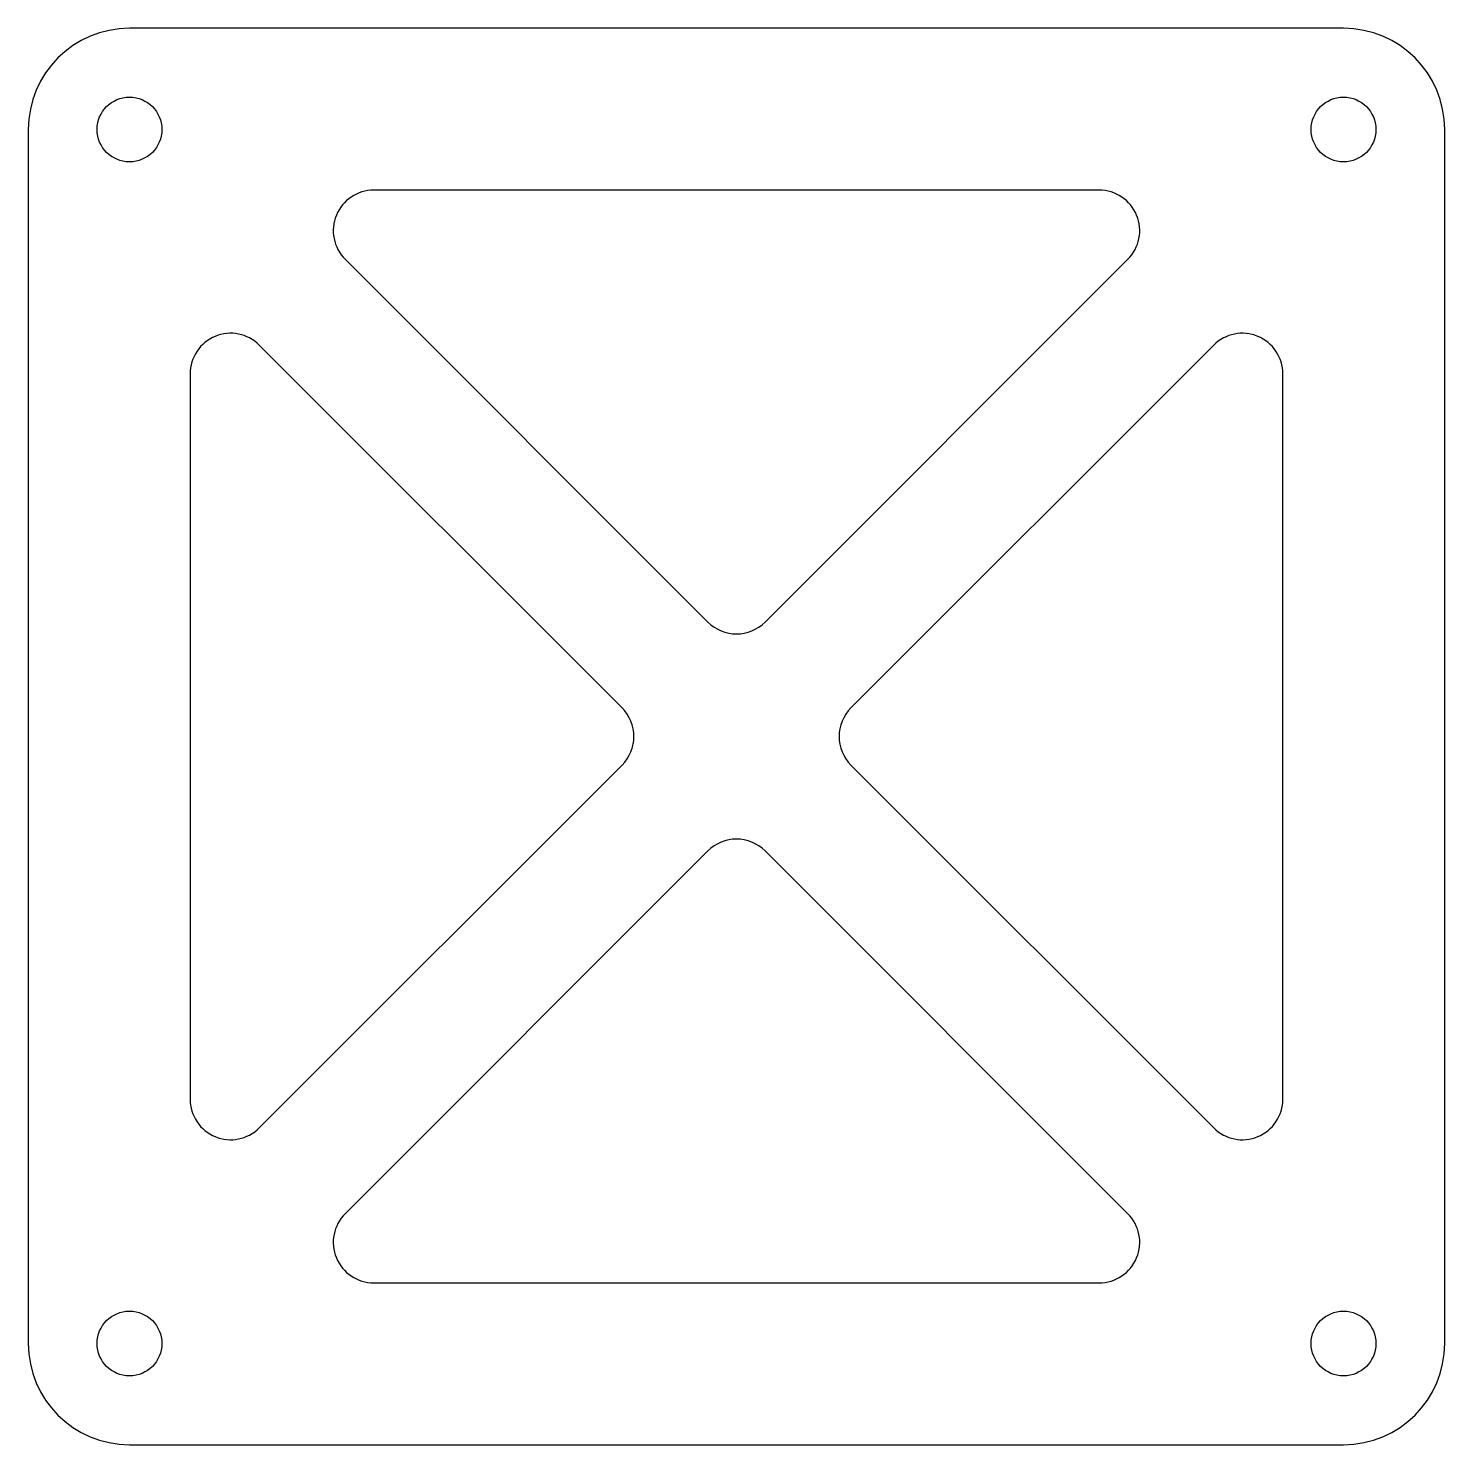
# Model space of a CAD drawing. Header units: millimetres. Extents: x -35 to 35, y -35 to 35.
import ezdxf

# ---------------------------------------------------------------- set-up
doc = ezdxf.new("R2010")
doc.units = ezdxf.units.MM

msp = doc.modelspace()

# ---------------------------------------------------------------- linework, layer by layer
at = {"color": 7, "linetype": 'Continuous', "lineweight": 25}
for p, q in [((30, 35), (-30, 35)), ((-35, 30), (-35, -30)), ((35, -30), (35, 30)), ((17.929, 27), (-17.929, 27)), ((-1.414, 5.657), (-19.343, 23.586)), ((19.343, 23.586), (1.414, 5.657)), ((-23.586, 19.343), (-5.657, 1.414)), ((5.657, 1.414), (23.586, 19.343)), ((-27, 17.929), (-27, -17.929)), ((27, -17.929), (27, 17.929)), ((-5.657, -1.414), (-23.586, -19.343)), ((23.586, -19.343), (5.657, -1.414)), ((-19.343, -23.586), (-1.414, -5.657)), ((1.414, -5.657), (19.343, -23.586)), ((-17.929, -27), (17.929, -27)), ((-30, -35), (30, -35))]:
    msp.add_line(p, q, dxfattribs=at)
for centre in [(-30, 30), (30, 30), (-30, -30), (30, -30)]:
    msp.add_circle(centre, 1.6, dxfattribs=at)
for centre, radius, start, end in [((-30, 30), 5, 90, 180), ((30, 30), 5, 0, 90), ((-17.929, 25), 2, 90, 225), ((17.929, 25), 2, 315, 90), ((-25, 17.929), 2, 45, 180), ((25, 17.929), 2, 0, 135), ((0, 7.071), 2, 225, 315), ((-7.071, 0), 2, 315, 45), ((7.071, 0), 2, 135, 225), ((0, -7.071), 2, 45, 135), ((-25, -17.929), 2, 180, 315), ((25, -17.929), 2, 225, 0), ((-17.929, -25), 2, 135, 270), ((17.929, -25), 2, 270, 45), ((-30, -30), 5, 180, 270), ((30, -30), 5, 270, 0)]:
    msp.add_arc(centre, radius, start, end, dxfattribs=at)

doc.saveas('drawing.dxf')
